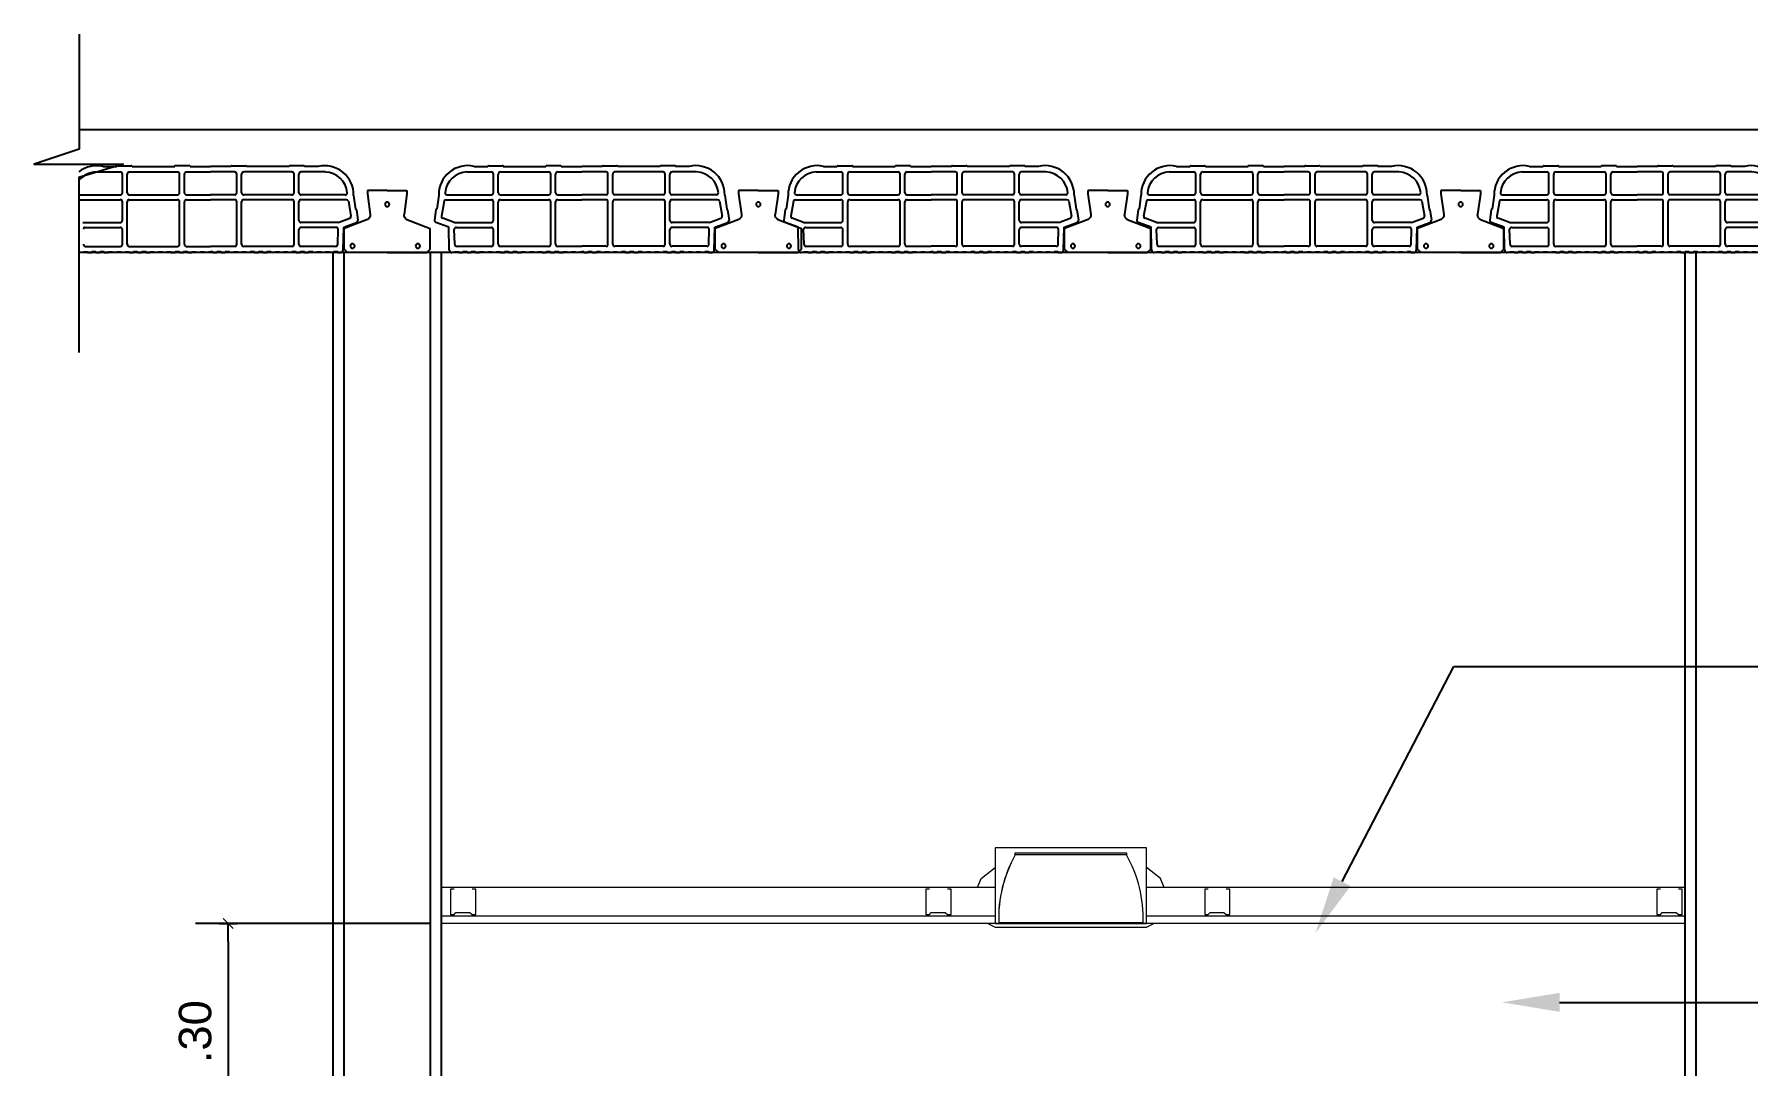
# Model space of a CAD drawing. Header units: metres. Extents: x 198 to 412, y -54 to 17.
# Drawn here: x 283.69 to 286.066, y -23.999 to -22.57 of the extents above; entities that cross this region are included whole.
import ezdxf
from ezdxf import colors
from ezdxf.entities.mleader import LeaderData, LeaderLine
from ezdxf.math import Vec2, Vec3

# ---------------------------------------------------------------- set-up
doc = ezdxf.new("R2010")
doc.units = ezdxf.units.M
doc.header["$LTSCALE"] = 10
for name, color, linetype in [('02', 2, 'Continuous'), ('02-LH ladrillo hueco 02', 1, 'Continuous'), ('1_MUROS', 6, 'Continuous'), ('A-MUROS', 6, 'Continuous'), ('A-TEXTOS', 2, 'Continuous'), ('Corte t', 2, 'Continuous'), ('Losa rap sapito', 251, 'Continuous'), ('piso', 1, 'Continuous'), ('TCOTA', 1, 'Continuous'), ('TM-REVOQUE', 2, 'Continuous')]:
    doc.layers.add(name, color=color, linetype=linetype)
doc.layers.add('A-Cielorraso', color=1, linetype='Continuous', lineweight=5)
doc.styles.add('ARIAL', font='arial.ttf')
doc.dimstyles.new('ST-COTA-25', dxfattribs={"dimscale": 0.25, "dimtxt": 0.18, "dimasz": 0.1, "dimexe": 0.18, "dimexo": 0.0625, "dimgap": 0.09, "dimtad": 1, "dimzin": 4, "dimdsep": 46, "dimtxsty": 'ARIAL', "dimblk1": 'COTA_N', "dimblk2": 'COTA_N', "dimsah": 1, "dimcen": 0.09, "dimclrd": 8, "dimclre": 8, "dimclrt": 1, "dimadec": 0, "dimazin": 0, "dimtfac": 1, "dimtix": 1, "dimtmove": 0, "dimatfit": 3, "dimldrblk": 'COTA_N', "dimfxl": 0.18, "dimtolj": 1, "dimtzin": 0, "dimarcsym": 0})

# ---------------------------------------------------------------- blocks, each defined once
blk = doc.blocks.new('top II')
for p, q in [((-0.1294, -0.055), (-0.1243, -0.0428)), ((-0.1243, -0.0428), (-0.105, -0.0272)), ((0.1243, -0.0428), (0.105, -0.0272)), ((0.1294, -0.055), (0.1243, -0.0428))]:
    blk.add_line(p, q)
for points in [[(-0.105, 0), (0.105, 0), (0.105, -0.105), (-0.105, -0.105)], [(-0.0771, -0.01), (0.0773, -0.01), (0.0773, -0.0069), (-0.0771, -0.0069)], [(-0.115, -0.105), (0.115, -0.105), (0.105, -0.11), (-0.105, -0.11), (-0.115, -0.105)]]:
    blk.add_lwpolyline(points, close=True)
blk.add_lwpolyline([(0.1, -0.1038), (-0.1, -0.1038, -0.138928), (-0.0771, -0.01), (0.0771, -0.01, -0.138928), (0.1, -0.1038, 52.020742)], format="xyb")
blk = doc.blocks.new('VIGUETA NUEVA')
at = {"layer": '02'}
for p, q in [((852.3054, 1549.6661), (852.2767, 1549.6661)), ((852.2767, 1549.6661), (852.2767, 1549.6611)), ((852.3054, 1549.6661), (852.3342, 1549.6661)), ((852.3342, 1549.6661), (852.3342, 1549.6611)), ((852.2767, 1549.6611), (852.2809, 1549.6312)), ((852.3342, 1549.6611), (852.3299, 1549.6312)), ((852.2769, 1549.6243), (852.2429, 1549.6111)), ((852.3339, 1549.6243), (852.3679, 1549.6111)), ((852.2429, 1549.5811), (852.2429, 1549.6111)), ((852.3679, 1549.5811), (852.3679, 1549.6111)), ((852.2429, 1549.5811), (852.2479, 1549.5761)), ((852.3054, 1549.5761), (852.2479, 1549.5761)), ((852.3054, 1549.5761), (852.3629, 1549.5761)), ((852.3679, 1549.5811), (852.3629, 1549.5761))]:
    blk.add_line(p, q, dxfattribs=at)
for centre, start, end in [((852.2739, 1549.6307), 294.8533, 4.4381), ((852.3369, 1549.6307), 175.5619, 245.1467)]:
    blk.add_arc(centre, 0.00704, start, end, dxfattribs=at)
blk = doc.blocks.new('VIGUETA NUEVA1')
at = {"layer": 'piso'}
for centre in [(0, -0.02), (-0.0444, -0.0805), (0.0504, -0.0805)]:
    blk.add_circle(centre, 0.00324, dxfattribs=at)
at = {"layer": '1_MUROS'}
blk.add_blockref('VIGUETA NUEVA', (-852.3054, -1549.6661), dxfattribs=at)
blk = doc.blocks.new('Losa rap zapito')
at = {"layer": 'Losa rap sapito'}
for p, q in [((283.7711, -291.7719), (283.8051, -291.7719)), ((283.7813, -291.7641), (283.8003, -291.7641)), ((283.8012, -291.7632), (283.8205, -291.7632)), ((283.808, -291.8006), (283.808, -291.7747)), ((283.8147, -291.8006), (283.8147, -291.7747)), ((283.8176, -291.7719), (283.8844, -291.7719)), ((283.8215, -291.7641), (283.8806, -291.7641)), ((283.9008, -291.7632), (283.8815, -291.7632)), ((283.8873, -291.8006), (283.8873, -291.7747)), ((283.8941, -291.8006), (283.8941, -291.7747)), ((283.897, -291.7719), (283.9304, -291.7719)), ((283.9018, -291.7641), (283.9304, -291.7641)), ((283.959, -291.7641), (283.9304, -291.7641)), ((283.9638, -291.7719), (283.9304, -291.7719)), ((283.9599, -291.7632), (283.9792, -291.7632)), ((283.9667, -291.8006), (283.9667, -291.7747)), ((283.9734, -291.8006), (283.9734, -291.7747)), ((284.0431, -291.7719), (283.9763, -291.7719)), ((284.0393, -291.7641), (283.9802, -291.7641)), ((284.0595, -291.7632), (284.0402, -291.7632)), ((284.046, -291.8006), (284.046, -291.7747)), ((284.0527, -291.8006), (284.0527, -291.7747)), ((284.0896, -291.7719), (284.0556, -291.7719)), ((284.0795, -291.7641), (284.0605, -291.7641)), ((283.732, -291.8042), (283.7293, -291.8235)), ((283.7394, -291.8124), (283.7357, -291.8329)), ((283.7422, -291.8103), (283.8051, -291.8103)), ((283.7437, -291.8035), (283.8051, -291.8035)), ((283.7534, -291.8103), (283.8051, -291.8103)), ((283.808, -291.8391), (283.808, -291.8132)), ((283.8147, -291.8721), (283.8147, -291.8132)), ((283.8176, -291.8035), (283.8844, -291.8035)), ((283.8176, -291.8103), (283.8844, -291.8103)), ((283.8873, -291.8721), (283.8873, -291.8132)), ((283.8941, -291.8721), (283.8941, -291.8132)), ((283.897, -291.8035), (283.9304, -291.8035)), ((283.897, -291.8103), (283.9304, -291.8103)), ((283.9638, -291.8035), (283.9304, -291.8035)), ((283.9638, -291.8103), (283.9304, -291.8103)), ((283.9667, -291.8721), (283.9667, -291.8132)), ((283.9734, -291.8721), (283.9734, -291.8132)), ((284.0431, -291.8035), (283.9763, -291.8035)), ((284.0431, -291.8103), (283.9763, -291.8103)), ((284.046, -291.8721), (284.046, -291.8132)), ((284.0527, -291.8391), (284.0527, -291.8132)), ((284.117, -291.8035), (284.0556, -291.8035)), ((284.1186, -291.8103), (284.0556, -291.8103)), ((284.1073, -291.8103), (284.0556, -291.8103)), ((284.1214, -291.8124), (284.125, -291.8329)), ((284.1287, -291.8042), (284.1314, -291.8235)), ((283.7282, -291.8243), (283.7262, -291.8386)), ((283.7459, -291.8484), (283.728, -291.8417)), ((283.7534, -291.842), (283.7376, -291.836)), ((283.7534, -291.842), (283.8051, -291.842)), ((284.1073, -291.842), (284.0556, -291.842)), ((284.1073, -291.842), (284.1232, -291.836)), ((284.1149, -291.8484), (284.1327, -291.8417)), ((284.1325, -291.8243), (284.1346, -291.8386)), ((283.7466, -291.8799), (283.7459, -291.8484)), ((283.7542, -291.8721), (283.7536, -291.851)), ((283.7565, -291.8487), (283.8051, -291.8487)), ((283.808, -291.8721), (283.808, -291.8516)), ((284.0527, -291.8721), (284.0527, -291.8516)), ((284.1043, -291.8487), (284.0556, -291.8487)), ((284.1066, -291.8721), (284.1071, -291.851)), ((284.1141, -291.8799), (284.1149, -291.8484)), ((283.7541, -291.8836), (283.7504, -291.8836)), ((283.7541, -291.8836), (283.7516, -291.8836)), ((283.7541, -291.8836), (283.7516, -291.8836)), ((283.7541, -291.8836), (283.7541, -291.8827)), ((283.7541, -291.8827), (283.7598, -291.8827)), ((283.7571, -291.8749), (283.8051, -291.8749)), ((283.7598, -291.8836), (283.7598, -291.8827)), ((283.7598, -291.8836), (283.7656, -291.8836)), ((283.7714, -291.8827), (283.7656, -291.8827)), ((283.7656, -291.8836), (283.7656, -291.8827)), ((283.7714, -291.8836), (283.7714, -291.8827)), ((283.7714, -291.8836), (283.7772, -291.8836)), ((283.7772, -291.8836), (283.7772, -291.8827)), ((283.783, -291.8827), (283.7772, -291.8827)), ((283.783, -291.8836), (283.783, -291.8827)), ((283.783, -291.8836), (283.7887, -291.8836)), ((283.7887, -291.8836), (283.7887, -291.8827)), ((283.7887, -291.8827), (283.7945, -291.8827)), ((283.7945, -291.8836), (283.7945, -291.8827)), ((283.8003, -291.8836), (283.7945, -291.8836)), ((283.8003, -291.8827), (283.8061, -291.8827)), ((283.8003, -291.8836), (283.8003, -291.8827)), ((283.8061, -291.8836), (283.8061, -291.8827)), ((283.8119, -291.8836), (283.8061, -291.8836)), ((283.8119, -291.8827), (283.8176, -291.8827)), ((283.8119, -291.8836), (283.8119, -291.8827)), ((283.8119, -291.8827), (283.8176, -291.8827)), ((283.8176, -291.8749), (283.8844, -291.8749)), ((283.8176, -291.8836), (283.8176, -291.8827)), ((283.8176, -291.8836), (283.8234, -291.8836)), ((283.8292, -291.8827), (283.8234, -291.8827)), ((283.8234, -291.8836), (283.8234, -291.8827)), ((283.8292, -291.8836), (283.8292, -291.8827)), ((283.8292, -291.8836), (283.835, -291.8836)), ((283.835, -291.8836), (283.835, -291.8827)), ((283.8408, -291.8827), (283.835, -291.8827)), ((283.8408, -291.8836), (283.8408, -291.8827)), ((283.8408, -291.8836), (283.8465, -291.8836)), ((283.8465, -291.8836), (283.8465, -291.8827)), ((283.8465, -291.8827), (283.8523, -291.8827)), ((283.8523, -291.8836), (283.8523, -291.8827)), ((283.8581, -291.8836), (283.8523, -291.8836)), ((283.8581, -291.8827), (283.8639, -291.8827)), ((283.8581, -291.8836), (283.8581, -291.8827)), ((283.8639, -291.8836), (283.8639, -291.8827)), ((283.8697, -291.8836), (283.8639, -291.8836)), ((283.8697, -291.8827), (283.8755, -291.8827)), ((283.8697, -291.8836), (283.8697, -291.8827)), ((283.8697, -291.8827), (283.8755, -291.8827)), ((283.8755, -291.8836), (283.8755, -291.8827)), ((283.8755, -291.8836), (283.8812, -291.8836)), ((283.887, -291.8827), (283.8812, -291.8827)), ((283.8812, -291.8836), (283.8812, -291.8827)), ((283.887, -291.8836), (283.887, -291.8827)), ((283.887, -291.8836), (283.8928, -291.8836)), ((283.8928, -291.8836), (283.8928, -291.8827)), ((283.8986, -291.8827), (283.8928, -291.8827)), ((283.897, -291.8749), (283.9304, -291.8749)), ((283.8986, -291.8836), (283.8986, -291.8827)), ((283.8986, -291.8836), (283.9044, -291.8836)), ((283.9044, -291.8836), (283.9044, -291.8827)), ((283.9044, -291.8827), (283.9101, -291.8827)), ((283.9101, -291.8836), (283.9101, -291.8827)), ((283.9159, -291.8836), (283.9101, -291.8836)), ((283.9159, -291.8827), (283.9217, -291.8827)), ((283.9159, -291.8836), (283.9159, -291.8827)), ((283.9217, -291.8836), (283.9217, -291.8827)), ((283.9275, -291.8836), (283.9217, -291.8836)), ((283.9275, -291.8836), (283.9275, -291.8827)), ((283.9275, -291.8827), (283.9304, -291.8827)), ((283.9638, -291.8749), (283.9304, -291.8749)), ((283.9333, -291.8827), (283.9304, -291.8827)), ((283.9333, -291.8836), (283.9333, -291.8827)), ((283.9333, -291.8836), (283.939, -291.8836)), ((283.9448, -291.8827), (283.939, -291.8827)), ((283.939, -291.8836), (283.939, -291.8827)), ((283.9448, -291.8836), (283.9448, -291.8827)), ((283.9448, -291.8836), (283.9506, -291.8836)), ((283.9506, -291.8836), (283.9506, -291.8827)), ((283.9564, -291.8827), (283.9506, -291.8827)), ((283.9564, -291.8836), (283.9564, -291.8827)), ((283.9622, -291.8836), (283.9564, -291.8836)), ((283.9622, -291.8836), (283.9622, -291.8827)), ((283.9622, -291.8827), (283.9679, -291.8827)), ((283.9679, -291.8836), (283.9679, -291.8827)), ((283.9737, -291.8836), (283.9679, -291.8836)), ((283.9737, -291.8827), (283.9795, -291.8827)), ((283.9737, -291.8836), (283.9737, -291.8827)), ((284.0431, -291.8749), (283.9763, -291.8749)), ((283.9795, -291.8836), (283.9795, -291.8827)), ((283.9853, -291.8836), (283.9795, -291.8836)), ((283.9911, -291.8827), (283.9853, -291.8827)), ((283.9853, -291.8836), (283.9853, -291.8827)), ((283.9911, -291.8827), (283.9853, -291.8827)), ((283.9911, -291.8836), (283.9911, -291.8827)), ((283.9911, -291.8836), (283.9968, -291.8836)), ((284.0026, -291.8827), (283.9968, -291.8827)), ((283.9968, -291.8836), (283.9968, -291.8827)), ((284.0026, -291.8836), (284.0026, -291.8827)), ((284.0026, -291.8836), (284.0084, -291.8836)), ((284.0084, -291.8836), (284.0084, -291.8827)), ((284.0142, -291.8827), (284.0084, -291.8827)), ((284.0142, -291.8836), (284.0142, -291.8827)), ((284.02, -291.8836), (284.0142, -291.8836)), ((284.02, -291.8836), (284.02, -291.8827)), ((284.02, -291.8827), (284.0258, -291.8827)), ((284.0258, -291.8836), (284.0258, -291.8827)), ((284.0315, -291.8836), (284.0258, -291.8836)), ((284.0315, -291.8827), (284.0373, -291.8827)), ((284.0315, -291.8836), (284.0315, -291.8827)), ((284.0373, -291.8836), (284.0373, -291.8827)), ((284.0431, -291.8836), (284.0373, -291.8836)), ((284.0489, -291.8827), (284.0431, -291.8827)), ((284.0431, -291.8836), (284.0431, -291.8827)), ((284.0489, -291.8827), (284.0431, -291.8827)), ((284.0489, -291.8836), (284.0489, -291.8827)), ((284.0489, -291.8836), (284.0547, -291.8836)), ((284.0604, -291.8827), (284.0547, -291.8827)), ((284.0547, -291.8836), (284.0547, -291.8827)), ((284.1037, -291.8749), (284.0556, -291.8749)), ((284.0604, -291.8836), (284.0604, -291.8827)), ((284.0604, -291.8836), (284.0662, -291.8836)), ((284.0662, -291.8836), (284.0662, -291.8827)), ((284.072, -291.8827), (284.0662, -291.8827)), ((284.072, -291.8836), (284.072, -291.8827)), ((284.0778, -291.8836), (284.072, -291.8836)), ((284.0778, -291.8836), (284.0778, -291.8827)), ((284.0778, -291.8827), (284.0836, -291.8827)), ((284.0836, -291.8836), (284.0836, -291.8827)), ((284.0893, -291.8836), (284.0836, -291.8836)), ((284.0893, -291.8827), (284.0951, -291.8827)), ((284.0893, -291.8836), (284.0893, -291.8827)), ((284.0951, -291.8836), (284.0951, -291.8827)), ((284.1009, -291.8836), (284.0951, -291.8836)), ((284.1009, -291.8836), (284.1009, -291.8827)), ((284.1067, -291.8827), (284.1009, -291.8827)), ((284.1067, -291.8836), (284.1067, -291.8827)), ((284.1067, -291.8836), (284.1092, -291.8836)), ((284.1067, -291.8836), (284.1092, -291.8836)), ((284.1067, -291.8836), (284.1103, -291.8836))]:
    blk.add_line(p, q, dxfattribs=at)
for centre, radius, start, end in [((283.7724, -291.8035), 0.0404, 77.2971, 181.0135), ((283.7724, -291.8035), 0.0317, 92.259, 174.7894), ((283.8012, -291.7641), 0.000963, 90, 180), ((283.8051, -291.7747), 0.00289, 0, 90), ((283.8176, -291.7747), 0.00289, 90, 180), ((283.8205, -291.7641), 0.000963, 0, 90), ((283.8815, -291.7641), 0.000963, 90, 180), ((283.8844, -291.7747), 0.00289, 0, 90), ((283.897, -291.7747), 0.00289, 90, 180), ((283.9008, -291.7641), 0.000963, 0, 90), ((283.9599, -291.7641), 0.000963, 90, 180), ((283.9638, -291.7747), 0.00289, 0, 90), ((283.9763, -291.7747), 0.00289, 90, 180), ((283.9792, -291.7641), 0.000963, 0, 90), ((284.0402, -291.7641), 0.000963, 90, 180), ((284.0431, -291.7747), 0.00289, 0, 90), ((284.0556, -291.7747), 0.00289, 90, 180), ((284.0595, -291.7641), 0.000963, 0, 90), ((284.0883, -291.8035), 0.0404, 358.9865, 102.7029), ((284.0883, -291.8035), 0.0317, 5.2106, 87.741), ((283.7422, -291.8132), 0.00289, 90, 165.2593), ((283.7437, -291.8006), 0.00289, 180.2316, 270), ((283.8051, -291.8006), 0.00289, 270, 0), ((283.8051, -291.8132), 0.00289, 0, 90), ((283.8176, -291.8006), 0.00289, 180, 270), ((283.8176, -291.8132), 0.00289, 90, 180), ((283.8844, -291.8006), 0.00289, 270, 0), ((283.8844, -291.8132), 0.00289, 0, 90), ((283.897, -291.8006), 0.00289, 180, 270), ((283.897, -291.8132), 0.00289, 90, 180), ((283.9638, -291.8006), 0.00289, 270, 0), ((283.9638, -291.8132), 0.00289, 0, 90), ((283.9763, -291.8006), 0.00289, 180, 270), ((283.9763, -291.8132), 0.00289, 90, 180), ((284.0431, -291.8006), 0.00289, 270, 0), ((284.0431, -291.8132), 0.00289, 0, 90), ((284.0556, -291.8006), 0.00289, 180, 270), ((284.0556, -291.8132), 0.00289, 90, 180), ((284.117, -291.8006), 0.00289, 270, 359.7684), ((284.1186, -291.8132), 0.00289, 14.7407, 90), ((283.729, -291.839), 0.00289, 171.8699, 249.444), ((283.7292, -291.8244), 0.000963, 81.8699, 171.8699), ((283.7386, -291.8333), 0.00289, 171.8699, 249.444), ((283.8051, -291.8391), 0.00289, 270, 0), ((284.0556, -291.8391), 0.00289, 180, 270), ((284.1222, -291.8333), 0.00289, 290.556, 8.1301), ((284.1316, -291.8244), 0.000963, 8.1301, 98.1301), ((284.1317, -291.839), 0.00289, 290.556, 8.1301), ((283.7565, -291.8516), 0.00289, 90, 168.5947), ((283.8051, -291.8516), 0.00289, 0, 90), ((284.0556, -291.8516), 0.00289, 90, 180), ((284.1043, -291.8516), 0.00289, 11.4053, 90), ((283.7505, -291.8797), 0.0039, 182.4799, 268.1248), ((283.7571, -291.8721), 0.00289, 180, 271.41), ((283.8051, -291.8721), 0.00289, 270, 0), ((283.8176, -291.8721), 0.00289, 180, 270), ((283.8844, -291.8721), 0.00289, 270, 0), ((283.897, -291.8721), 0.00289, 180, 270), ((283.9638, -291.8721), 0.00289, 270, 0), ((283.9763, -291.8721), 0.00289, 180, 270), ((284.0431, -291.8721), 0.00289, 270, 0), ((284.0556, -291.8721), 0.00289, 180, 270), ((284.1037, -291.8721), 0.00289, 268.59, 0), ((284.1102, -291.8797), 0.0039, 271.8752, 357.5201)]:
    blk.add_arc(centre, radius, start, end, dxfattribs=at)
blk = doc.blocks.new('COTA_N')
for p, q in [((-1, 0), (0, 0)), ((0, 0.5), (0, -0.5))]:
    blk.add_line(p, q)
at = {"color": 3, "const_width": 0.065}
blk.add_lwpolyline([(0.141, 0.141), (0.283, 0.283), (0, 0), (-0.141, -0.141), (-0.283, -0.283)], dxfattribs=at)
blk = doc.blocks.new('*D446')
at = {"layer": 'Defpoints', "color": 0, "transparency": 16777216}
for p in [(284.2544, -23.8023, 0), (283.9586, -24.1023), (284.2544, -24.1023, 0)]:
    blk.add_point(p, dxfattribs=at)
at = {"layer": 'TCOTA', "color": 8, "lineweight": -2, "transparency": 16777216}
for p, q in [((284.2388, -23.8023), (283.9136, -23.8023)), ((283.9586, -23.8273), (283.9586, -24.0773)), ((284.2388, -24.1023), (283.9136, -24.1023))]:
    blk.add_line(p, q, dxfattribs=at)
at = {"layer": 'TCOTA', "color": 8, "lineweight": -2, "transparency": 16777216, "xscale": 0.025, "yscale": 0.025, "zscale": 0.025}
for p, rotation in [((283.9586, -23.8023), 90), ((283.9586, -24.1023), 270)]:
    blk.add_blockref('COTA_N', p, dxfattribs=dict(at, rotation=rotation))
at = {"layer": 'TCOTA', "color": 1, "transparency": 16777216, "insert": (283.9131, -23.9523), "char_height": 0.045, "attachment_point": 5, "rotation": 90, "style": 'ARIAL'}
blk.add_mtext('\\A1;.30', dxfattribs=at)

msp = doc.modelspace()

# ---------------------------------------------------------------- linework, layer by layer
at = {"color": 5}
for p, q in [((286.6491, -22.7023), (283.7518, -22.7023, 0)), ((286.6485, -22.8723), (283.7518, -22.8723, 0))]:
    msp.add_line(p, q, dxfattribs=at)
at = {"layer": '02'}
msp.add_line((285.994, -23.8257), (285.994, -23.8057), dxfattribs=at)
at = {"layer": '02', "color": 3, "elevation": 0}
msp.add_lwpolyline([(283.7523, -22.5697), (283.7523, -22.729), (283.6899, -22.7498), (283.8131, -22.7498), (283.7518, -22.7684), (283.7518, -23.0107)], dxfattribs=at)
at = {"layer": '02-LH ladrillo hueco 02'}
msp.add_line((285.979, -26.2723), (285.979, -22.8723), dxfattribs=at)
at = {"layer": 'A-Cielorraso', "linetype": 'Continuous'}
for p, q in [((285.0028, -23.7401), (285.0222, -23.7245)), ((285.0028, -23.7401), (285.0222, -23.7245)), ((285.0028, -23.7401), (285.0222, -23.7245)), ((285.0028, -23.7401), (285.0222, -23.7245)), ((285.0028, -23.7401), (285.0222, -23.7245)), ((285.0028, -23.7401), (285.0222, -23.7245)), ((285.0028, -23.7401), (285.0222, -23.7245)), ((285.0028, -23.7401), (285.0222, -23.7245)), ((285.0028, -23.7401), (285.0222, -23.7245)), ((285.0028, -23.7401), (285.0222, -23.7245)), ((285.0028, -23.7401), (285.0222, -23.7245)), ((285.0028, -23.7401), (285.0222, -23.7245)), ((285.0028, -23.7401), (285.0222, -23.7245)), ((285.0028, -23.7401), (285.0222, -23.7245)), ((285.0028, -23.7401), (285.0222, -23.7245)), ((285.0028, -23.7401), (285.0222, -23.7245)), ((285.2515, -23.7401), (285.2322, -23.7245)), ((285.2515, -23.7401), (285.2322, -23.7245)), ((285.2515, -23.7401), (285.2322, -23.7245)), ((285.2515, -23.7401), (285.2322, -23.7245)), ((285.2515, -23.7401), (285.2322, -23.7245)), ((285.2515, -23.7401), (285.2322, -23.7245)), ((285.2515, -23.7401), (285.2322, -23.7245)), ((285.2515, -23.7401), (285.2322, -23.7245)), ((285.2515, -23.7401), (285.2322, -23.7245)), ((285.2515, -23.7401), (285.2322, -23.7245)), ((285.2515, -23.7401), (285.2322, -23.7245)), ((285.2515, -23.7401), (285.2322, -23.7245)), ((285.2515, -23.7401), (285.2322, -23.7245)), ((285.2515, -23.7401), (285.2322, -23.7245)), ((285.2515, -23.7401), (285.2322, -23.7245)), ((285.2515, -23.7401), (285.2322, -23.7245)), ((285.0222, -23.7523), (284.2544, -23.7523, 0)), ((284.9978, -23.7523), (285.0028, -23.7401)), ((284.9978, -23.7523), (285.0028, -23.7401)), ((284.9978, -23.7523), (285.0028, -23.7401)), ((284.9978, -23.7523), (285.0028, -23.7401)), ((284.9978, -23.7523), (285.0028, -23.7401)), ((284.9978, -23.7523), (285.0028, -23.7401)), ((284.9978, -23.7523), (285.0028, -23.7401)), ((284.9978, -23.7523), (285.0028, -23.7401)), ((284.9978, -23.7523), (285.0028, -23.7401)), ((284.9978, -23.7523), (285.0028, -23.7401)), ((284.9978, -23.7523), (285.0028, -23.7401)), ((284.9978, -23.7523), (285.0028, -23.7401)), ((284.9978, -23.7523), (285.0028, -23.7401)), ((284.9978, -23.7523), (285.0028, -23.7401)), ((284.9978, -23.7523), (285.0028, -23.7401)), ((284.9978, -23.7523), (285.0028, -23.7401)), ((285.979, -23.7523, 0), (285.2322, -23.7523)), ((285.2565, -23.7523), (285.2515, -23.7401)), ((285.2565, -23.7523), (285.2515, -23.7401)), ((285.2565, -23.7523), (285.2515, -23.7401)), ((285.2565, -23.7523), (285.2515, -23.7401)), ((285.2565, -23.7523), (285.2515, -23.7401)), ((285.2565, -23.7523), (285.2515, -23.7401)), ((285.2565, -23.7523), (285.2515, -23.7401)), ((285.2565, -23.7523), (285.2515, -23.7401)), ((285.2565, -23.7523), (285.2515, -23.7401)), ((285.2565, -23.7523), (285.2515, -23.7401)), ((285.2565, -23.7523), (285.2515, -23.7401)), ((285.2565, -23.7523), (285.2515, -23.7401)), ((285.2565, -23.7523), (285.2515, -23.7401)), ((285.2565, -23.7523), (285.2515, -23.7401)), ((285.2565, -23.7523), (285.2515, -23.7401)), ((285.2565, -23.7523), (285.2515, -23.7401))]:
    msp.add_line(p, q, dxfattribs=at)
at = {"layer": 'A-Cielorraso', "color": 2, "linetype": 'Continuous'}
for p, q in [((285.0222, -23.7923), (284.2544, -23.7923, 0)), ((285.0222, -23.8023), (284.2544, -23.8023, 0)), ((285.979, -23.8023, 0), (285.2152, -23.8023)), ((285.979, -23.7923, 0), (285.2322, -23.7923))]:
    msp.add_line(p, q, dxfattribs=at)
at = {"layer": 'A-Cielorraso', "linetype": 'Continuous', "elevation": 0}
for points in [[(285.2322, -23.6973), (285.0222, -23.6973), (285.0222, -23.8023), (285.2322, -23.8023)], [(285.2322, -23.6973), (285.0222, -23.6973), (285.0222, -23.8023), (285.2322, -23.8023)], [(285.2322, -23.6973), (285.0222, -23.6973), (285.0222, -23.8023), (285.2322, -23.8023)], [(285.2322, -23.6973), (285.0222, -23.6973), (285.0222, -23.8023), (285.2322, -23.8023)], [(285.2322, -23.6973), (285.0222, -23.6973), (285.0222, -23.8023), (285.2322, -23.8023)], [(285.2322, -23.6973), (285.0222, -23.6973), (285.0222, -23.8023), (285.2322, -23.8023)], [(285.2322, -23.6973), (285.0222, -23.6973), (285.0222, -23.8023), (285.2322, -23.8023)], [(285.2322, -23.6973), (285.0222, -23.6973), (285.0222, -23.8023), (285.2322, -23.8023)], [(285.2322, -23.6973), (285.0222, -23.6973), (285.0222, -23.8023), (285.2322, -23.8023)], [(285.2322, -23.6973), (285.0222, -23.6973), (285.0222, -23.8023), (285.2322, -23.8023)], [(285.2322, -23.6973), (285.0222, -23.6973), (285.0222, -23.8023), (285.2322, -23.8023)], [(285.2322, -23.6973), (285.0222, -23.6973), (285.0222, -23.8023), (285.2322, -23.8023)], [(285.2322, -23.6973), (285.0222, -23.6973), (285.0222, -23.8023), (285.2322, -23.8023)], [(285.2322, -23.6973), (285.0222, -23.6973), (285.0222, -23.8023), (285.2322, -23.8023)], [(285.2322, -23.6973), (285.0222, -23.6973), (285.0222, -23.8023), (285.2322, -23.8023)], [(285.2322, -23.6973), (285.0222, -23.6973), (285.0222, -23.8023), (285.2322, -23.8023)], [(285.2043, -23.7073), (285.0499, -23.7073), (285.0499, -23.7042), (285.2043, -23.7042)], [(285.2043, -23.7073), (285.0499, -23.7073), (285.0499, -23.7042), (285.2043, -23.7042)], [(285.2043, -23.7073), (285.0499, -23.7073), (285.0499, -23.7042), (285.2043, -23.7042)], [(285.2043, -23.7073), (285.0499, -23.7073), (285.0499, -23.7042), (285.2043, -23.7042)], [(285.2043, -23.7073), (285.0499, -23.7073), (285.0499, -23.7042), (285.2043, -23.7042)], [(285.2043, -23.7073), (285.0499, -23.7073), (285.0499, -23.7042), (285.2043, -23.7042)], [(285.2043, -23.7073), (285.0499, -23.7073), (285.0499, -23.7042), (285.2043, -23.7042)], [(285.2043, -23.7073), (285.0499, -23.7073), (285.0499, -23.7042), (285.2043, -23.7042)], [(285.2043, -23.7073), (285.0499, -23.7073), (285.0499, -23.7042), (285.2043, -23.7042)], [(285.2043, -23.7073), (285.0499, -23.7073), (285.0499, -23.7042), (285.2043, -23.7042)], [(285.2043, -23.7073), (285.0499, -23.7073), (285.0499, -23.7042), (285.2043, -23.7042)], [(285.2043, -23.7073), (285.0499, -23.7073), (285.0499, -23.7042), (285.2043, -23.7042)], [(285.2043, -23.7073), (285.0499, -23.7073), (285.0499, -23.7042), (285.2043, -23.7042)], [(285.2043, -23.7073), (285.0499, -23.7073), (285.0499, -23.7042), (285.2043, -23.7042)], [(285.2043, -23.7073), (285.0499, -23.7073), (285.0499, -23.7042), (285.2043, -23.7042)], [(285.2043, -23.7073), (285.0499, -23.7073), (285.0499, -23.7042), (285.2043, -23.7042)], [(285.2422, -23.8023), (285.0122, -23.8023), (285.0222, -23.8073), (285.2322, -23.8073), (285.2422, -23.8023)], [(285.2422, -23.8023), (285.0122, -23.8023), (285.0222, -23.8073), (285.2322, -23.8073), (285.2422, -23.8023)], [(285.2422, -23.8023), (285.0122, -23.8023), (285.0222, -23.8073), (285.2322, -23.8073), (285.2422, -23.8023)], [(285.2422, -23.8023), (285.0122, -23.8023), (285.0222, -23.8073), (285.2322, -23.8073), (285.2422, -23.8023)], [(285.2422, -23.8023), (285.0122, -23.8023), (285.0222, -23.8073), (285.2322, -23.8073), (285.2422, -23.8023)], [(285.2422, -23.8023), (285.0122, -23.8023), (285.0222, -23.8073), (285.2322, -23.8073), (285.2422, -23.8023)], [(285.2422, -23.8023), (285.0122, -23.8023), (285.0222, -23.8073), (285.2322, -23.8073), (285.2422, -23.8023)], [(285.2422, -23.8023), (285.0122, -23.8023), (285.0222, -23.8073), (285.2322, -23.8073), (285.2422, -23.8023)], [(285.2422, -23.8023), (285.0122, -23.8023), (285.0222, -23.8073), (285.2322, -23.8073), (285.2422, -23.8023)], [(285.2422, -23.8023), (285.0122, -23.8023), (285.0222, -23.8073), (285.2322, -23.8073), (285.2422, -23.8023)], [(285.2422, -23.8023), (285.0122, -23.8023), (285.0222, -23.8073), (285.2322, -23.8073), (285.2422, -23.8023)], [(285.2422, -23.8023), (285.0122, -23.8023), (285.0222, -23.8073), (285.2322, -23.8073), (285.2422, -23.8023)], [(285.2422, -23.8023), (285.0122, -23.8023), (285.0222, -23.8073), (285.2322, -23.8073), (285.2422, -23.8023)], [(285.2422, -23.8023), (285.0122, -23.8023), (285.0222, -23.8073), (285.2322, -23.8073), (285.2422, -23.8023)], [(285.2422, -23.8023), (285.0122, -23.8023), (285.0222, -23.8073), (285.2322, -23.8073), (285.2422, -23.8023)], [(285.2422, -23.8023), (285.0122, -23.8023), (285.0222, -23.8073), (285.2322, -23.8073), (285.2422, -23.8023)]]:
    msp.add_lwpolyline(points, close=True, dxfattribs=at)
at = {"layer": 'A-Cielorraso', "linetype": 'Continuous'}
msp.add_lwpolyline([(285.0272, -23.8011), (285.2272, -23.8011, 0.138928), (285.2043, -23.7073), (285.05, -23.7073, 0.138928), (285.0272, -23.8011, -52.020742)], format="xyb", dxfattribs=at)
msp.add_lwpolyline([(285.0272, -23.8011), (285.2272, -23.8011, 0.138928), (285.2043, -23.7073), (285.05, -23.7073, 0.138928), (285.0272, -23.8011, -52.020742)], format="xyb", dxfattribs=at)
msp.add_lwpolyline([(285.0272, -23.8011), (285.2272, -23.8011, 0.138928), (285.2043, -23.7073), (285.05, -23.7073, 0.138928), (285.0272, -23.8011, -52.020742)], format="xyb", dxfattribs=at)
msp.add_lwpolyline([(285.0272, -23.8011), (285.2272, -23.8011, 0.138928), (285.2043, -23.7073), (285.05, -23.7073, 0.138928), (285.0272, -23.8011, -52.020742)], format="xyb", dxfattribs=at)
msp.add_lwpolyline([(285.0272, -23.8011), (285.2272, -23.8011, 0.138928), (285.2043, -23.7073), (285.05, -23.7073, 0.138928), (285.0272, -23.8011, -52.020742)], format="xyb", dxfattribs=at)
msp.add_lwpolyline([(285.0272, -23.8011), (285.2272, -23.8011, 0.138928), (285.2043, -23.7073), (285.05, -23.7073, 0.138928), (285.0272, -23.8011, -52.020742)], format="xyb", dxfattribs=at)
msp.add_lwpolyline([(285.0272, -23.8011), (285.2272, -23.8011, 0.138928), (285.2043, -23.7073), (285.05, -23.7073, 0.138928), (285.0272, -23.8011, -52.020742)], format="xyb", dxfattribs=at)
msp.add_lwpolyline([(285.0272, -23.8011), (285.2272, -23.8011, 0.138928), (285.2043, -23.7073), (285.05, -23.7073, 0.138928), (285.0272, -23.8011, -52.020742)], format="xyb", dxfattribs=at)
msp.add_lwpolyline([(285.0272, -23.8011), (285.2272, -23.8011, 0.138928), (285.2043, -23.7073), (285.05, -23.7073, 0.138928), (285.0272, -23.8011, -52.020742)], format="xyb", dxfattribs=at)
msp.add_lwpolyline([(285.0272, -23.8011), (285.2272, -23.8011, 0.138928), (285.2043, -23.7073), (285.05, -23.7073, 0.138928), (285.0272, -23.8011, -52.020742)], format="xyb", dxfattribs=at)
msp.add_lwpolyline([(285.0272, -23.8011), (285.2272, -23.8011, 0.138928), (285.2043, -23.7073), (285.05, -23.7073, 0.138928), (285.0272, -23.8011, -52.020742)], format="xyb", dxfattribs=at)
msp.add_lwpolyline([(285.0272, -23.8011), (285.2272, -23.8011, 0.138928), (285.2043, -23.7073), (285.05, -23.7073, 0.138928), (285.0272, -23.8011, -52.020742)], format="xyb", dxfattribs=at)
msp.add_lwpolyline([(285.0272, -23.8011), (285.2272, -23.8011, 0.138928), (285.2043, -23.7073), (285.05, -23.7073, 0.138928), (285.0272, -23.8011, -52.020742)], format="xyb", dxfattribs=at)
msp.add_lwpolyline([(285.0272, -23.8011), (285.2272, -23.8011, 0.138928), (285.2043, -23.7073), (285.05, -23.7073, 0.138928), (285.0272, -23.8011, -52.020742)], format="xyb", dxfattribs=at)
msp.add_lwpolyline([(285.0272, -23.8011), (285.2272, -23.8011, 0.138928), (285.2043, -23.7073), (285.05, -23.7073, 0.138928), (285.0272, -23.8011, -52.020742)], format="xyb", dxfattribs=at)
msp.add_lwpolyline([(285.0272, -23.8011), (285.2272, -23.8011, 0.138928), (285.2043, -23.7073), (285.05, -23.7073, 0.138928), (285.0272, -23.8011, -52.020742)], format="xyb", dxfattribs=at)
at = {"layer": 'A-Cielorraso', "linetype": 'Continuous', "elevation": 0}
for points in [[(284.272, -23.7548), (284.267, -23.7548), (284.267, -23.7898), (284.272, -23.7898), (284.2744, -23.7869), (284.2937, -23.7869), (284.297, -23.7898), (284.302, -23.7898), (284.302, -23.7548), (284.297, -23.7548)], [(285.9448, -23.7548), (285.9398, -23.7548), (285.9398, -23.7898), (285.9448, -23.7898), (285.9471, -23.7869), (285.9665, -23.7869), (285.9698, -23.7898), (285.9748, -23.7898), (285.9748, -23.7548), (285.9698, -23.7548)]]:
    msp.add_lwpolyline(points, dxfattribs=at)
at = {"layer": 'A-Cielorraso', "linetype": 'Continuous'}
for points in [[(284.9312, -23.7548), (284.9262, -23.7548), (284.9262, -23.7898), (284.9312, -23.7898), (284.9336, -23.7869), (284.9529, -23.7869), (284.9562, -23.7898), (284.9612, -23.7898), (284.9612, -23.7548), (284.9562, -23.7548)], [(285.3177, -23.7548), (285.3127, -23.7548), (285.3127, -23.7898), (285.3177, -23.7898), (285.3201, -23.7869), (285.3394, -23.7869), (285.3427, -23.7898), (285.3477, -23.7898), (285.3477, -23.7548), (285.3427, -23.7548)]]:
    msp.add_lwpolyline(points, dxfattribs=at)
at = {"layer": 'A-MUROS'}
for p, q in [((284.1194, -24.0523, 0), (284.1194, -22.8723, 0)), ((284.2394, -24.0523, 0), (284.2394, -22.8723, 0)), ((285.994, -26.2723), (285.994, -22.8723))]:
    msp.add_line(p, q, dxfattribs=at)
at = {"layer": 'Losa rap sapito'}
for p, q in [((283.7853, -22.7529, 0), (283.8043, -22.7529, 0)), ((283.8052, -22.7519, 0), (283.8245, -22.7519, 0)), ((283.8255, -22.7529, 0), (283.8846, -22.7529, 0)), ((283.9048, -22.7519, 0), (283.8855, -22.7519, 0)), ((283.9058, -22.7529, 0), (283.9344, -22.7529, 0)), ((283.963, -22.7529, 0), (283.9344, -22.7529, 0)), ((283.9639, -22.7519, 0), (283.9832, -22.7519, 0)), ((284.0433, -22.7529, 0), (283.9841, -22.7529, 0)), ((284.0635, -22.7519, 0), (284.0442, -22.7519, 0)), ((284.0835, -22.7529, 0), (284.0644, -22.7529, 0)), ((283.7751, -22.7606, 0), (283.8091, -22.7606, 0)), ((283.812, -22.7894, 0), (283.812, -22.7635, 0)), ((283.8187, -22.7894, 0), (283.8187, -22.7635, 0)), ((283.8216, -22.7606, 0), (283.8884, -22.7606, 0)), ((283.8913, -22.7894, 0), (283.8913, -22.7635, 0)), ((283.8981, -22.7894, 0), (283.8981, -22.7635, 0)), ((283.901, -22.7606, 0), (283.9344, -22.7606, 0)), ((283.9678, -22.7606, 0), (283.9344, -22.7606, 0)), ((283.9707, -22.7894, 0), (283.9707, -22.7635, 0)), ((283.9774, -22.7894, 0), (283.9774, -22.7635, 0)), ((284.0471, -22.7606, 0), (283.9803, -22.7606, 0)), ((284.05, -22.7894, 0), (284.05, -22.7635, 0)), ((284.0567, -22.7894, 0), (284.0567, -22.7635, 0)), ((284.0936, -22.7606, 0), (284.0596, -22.7606, 0)), ((283.7518, -22.7923, 0), (283.8091, -22.7923, 0)), ((283.7518, -22.799, 0), (283.8091, -22.799, 0)), ((283.7574, -22.799, 0), (283.8091, -22.799, 0)), ((283.812, -22.8278, 0), (283.812, -22.8019, 0)), ((283.8187, -22.8608, 0), (283.8187, -22.8019, 0)), ((283.8216, -22.7923, 0), (283.8884, -22.7923, 0)), ((283.8216, -22.799, 0), (283.8884, -22.799, 0)), ((283.8913, -22.8608, 0), (283.8913, -22.8019, 0)), ((283.8981, -22.8608, 0), (283.8981, -22.8019, 0)), ((283.901, -22.7923, 0), (283.9344, -22.7923, 0)), ((283.901, -22.799, 0), (283.9344, -22.799, 0)), ((283.9678, -22.7923, 0), (283.9344, -22.7923, 0)), ((283.9678, -22.799, 0), (283.9344, -22.799, 0)), ((283.9707, -22.8608, 0), (283.9707, -22.8019, 0)), ((283.9774, -22.8608, 0), (283.9774, -22.8019, 0)), ((284.0471, -22.7923, 0), (283.9803, -22.7923, 0)), ((284.0471, -22.799, 0), (283.9803, -22.799, 0)), ((284.05, -22.8608, 0), (284.05, -22.8019, 0)), ((284.0567, -22.8278, 0), (284.0567, -22.8019, 0)), ((284.121, -22.7923, 0), (284.0596, -22.7923, 0)), ((284.1226, -22.799, 0), (284.0596, -22.799, 0)), ((284.1113, -22.799, 0), (284.0596, -22.799, 0)), ((284.1254, -22.8012, 0), (284.129, -22.8216, 0)), ((284.1327, -22.793, 0), (284.1354, -22.8122, 0)), ((283.7574, -22.8307, 0), (283.8091, -22.8307, 0)), ((284.1113, -22.8307, 0), (284.0596, -22.8307, 0)), ((284.1113, -22.8307, 0), (284.1272, -22.8248, 0)), ((284.1189, -22.8371, 0), (284.1367, -22.8304, 0)), ((284.1365, -22.813, 0), (284.1386, -22.8273, 0)), ((283.7605, -22.8374, 0), (283.8091, -22.8374, 0)), ((283.812, -22.8608, 0), (283.812, -22.8403, 0)), ((284.0567, -22.8608, 0), (284.0567, -22.8403, 0)), ((284.1083, -22.8374, 0), (284.0596, -22.8374, 0)), ((284.1106, -22.8609, 0), (284.1111, -22.8398, 0)), ((284.1181, -22.8686, 0), (284.1189, -22.8371, 0)), ((283.7581, -22.8714, 0), (283.7638, -22.8714, 0)), ((283.761, -22.8637, 0), (283.8091, -22.8637, 0)), ((283.7638, -22.8723, 0), (283.7638, -22.8714, 0)), ((283.7638, -22.8723, 0), (283.7696, -22.8723, 0)), ((283.7754, -22.8714, 0), (283.7696, -22.8714, 0)), ((283.7696, -22.8723, 0), (283.7696, -22.8714, 0)), ((283.7754, -22.8723, 0), (283.7754, -22.8714, 0)), ((283.7754, -22.8723, 0), (283.7812, -22.8723, 0)), ((283.7812, -22.8723, 0), (283.7812, -22.8714, 0)), ((283.787, -22.8714, 0), (283.7812, -22.8714, 0)), ((283.787, -22.8723, 0), (283.787, -22.8714, 0)), ((283.787, -22.8723, 0), (283.7927, -22.8723, 0)), ((283.7927, -22.8723, 0), (283.7927, -22.8714, 0)), ((283.7927, -22.8714, 0), (283.7985, -22.8714, 0)), ((283.7985, -22.8723, 0), (283.7985, -22.8714, 0)), ((283.8043, -22.8723, 0), (283.7985, -22.8723, 0)), ((283.8043, -22.8714, 0), (283.8101, -22.8714, 0)), ((283.8043, -22.8723, 0), (283.8043, -22.8714, 0)), ((283.8101, -22.8723, 0), (283.8101, -22.8714, 0)), ((283.8159, -22.8723, 0), (283.8101, -22.8723, 0)), ((283.8159, -22.8714, 0), (283.8216, -22.8714, 0)), ((283.8159, -22.8723, 0), (283.8159, -22.8714, 0)), ((283.8159, -22.8714, 0), (283.8216, -22.8714, 0)), ((283.8216, -22.8637, 0), (283.8884, -22.8637, 0)), ((283.8216, -22.8723, 0), (283.8216, -22.8714, 0)), ((283.8216, -22.8723, 0), (283.8274, -22.8723, 0)), ((283.8332, -22.8714, 0), (283.8274, -22.8714, 0)), ((283.8274, -22.8723, 0), (283.8274, -22.8714, 0)), ((283.8332, -22.8723, 0), (283.8332, -22.8714, 0)), ((283.8332, -22.8723, 0), (283.839, -22.8723, 0)), ((283.839, -22.8723, 0), (283.839, -22.8714, 0)), ((283.8448, -22.8714, 0), (283.839, -22.8714, 0)), ((283.8448, -22.8723, 0), (283.8448, -22.8714, 0)), ((283.8448, -22.8723, 0), (283.8505, -22.8723, 0)), ((283.8505, -22.8723, 0), (283.8505, -22.8714, 0)), ((283.8505, -22.8714, 0), (283.8563, -22.8714, 0)), ((283.8563, -22.8723, 0), (283.8563, -22.8714, 0)), ((283.8621, -22.8723, 0), (283.8563, -22.8723, 0)), ((283.8621, -22.8714, 0), (283.8679, -22.8714, 0)), ((283.8621, -22.8723, 0), (283.8621, -22.8714, 0)), ((283.8679, -22.8723, 0), (283.8679, -22.8714, 0)), ((283.8737, -22.8723, 0), (283.8679, -22.8723, 0)), ((283.8737, -22.8714, 0), (283.8794, -22.8714, 0)), ((283.8737, -22.8723, 0), (283.8737, -22.8714, 0)), ((283.8737, -22.8714, 0), (283.8794, -22.8714, 0)), ((283.8794, -22.8723, 0), (283.8794, -22.8714, 0)), ((283.8794, -22.8723, 0), (283.8852, -22.8723, 0)), ((283.891, -22.8714, 0), (283.8852, -22.8714, 0)), ((283.8852, -22.8723, 0), (283.8852, -22.8714, 0)), ((283.891, -22.8723, 0), (283.891, -22.8714, 0)), ((283.891, -22.8723, 0), (283.8968, -22.8723, 0)), ((283.8968, -22.8723, 0), (283.8968, -22.8714, 0)), ((283.9026, -22.8714, 0), (283.8968, -22.8714, 0)), ((283.901, -22.8637, 0), (283.9344, -22.8637, 0)), ((283.9026, -22.8723, 0), (283.9026, -22.8714, 0)), ((283.9026, -22.8723, 0), (283.9083, -22.8723, 0)), ((283.9083, -22.8723, 0), (283.9083, -22.8714, 0)), ((283.9083, -22.8714, 0), (283.9141, -22.8714, 0)), ((283.9141, -22.8723, 0), (283.9141, -22.8714, 0)), ((283.9199, -22.8723, 0), (283.9141, -22.8723, 0)), ((283.9199, -22.8714, 0), (283.9257, -22.8714, 0)), ((283.9199, -22.8723, 0), (283.9199, -22.8714, 0)), ((283.9257, -22.8723, 0), (283.9257, -22.8714, 0)), ((283.9315, -22.8723, 0), (283.9257, -22.8723, 0)), ((283.9315, -22.8723, 0), (283.9315, -22.8714, 0)), ((283.9315, -22.8714, 0), (283.9344, -22.8714, 0)), ((283.9678, -22.8637, 0), (283.9344, -22.8637, 0)), ((283.9373, -22.8714, 0), (283.9344, -22.8714, 0)), ((283.9373, -22.8723, 0), (283.9373, -22.8714, 0)), ((283.9373, -22.8723, 0), (283.943, -22.8723, 0)), ((283.9488, -22.8714, 0), (283.943, -22.8714, 0)), ((283.943, -22.8723, 0), (283.943, -22.8714, 0)), ((283.9488, -22.8723, 0), (283.9488, -22.8714, 0)), ((283.9488, -22.8723, 0), (283.9546, -22.8723, 0)), ((283.9546, -22.8723, 0), (283.9546, -22.8714, 0)), ((283.9604, -22.8714, 0), (283.9546, -22.8714, 0)), ((283.9604, -22.8723, 0), (283.9604, -22.8714, 0)), ((283.9662, -22.8723, 0), (283.9604, -22.8723, 0)), ((283.9662, -22.8723, 0), (283.9662, -22.8714, 0)), ((283.9662, -22.8714, 0), (283.9719, -22.8714, 0)), ((283.9719, -22.8723, 0), (283.9719, -22.8714, 0)), ((283.9777, -22.8723, 0), (283.9719, -22.8723, 0)), ((283.9777, -22.8714, 0), (283.9835, -22.8714, 0)), ((283.9777, -22.8723, 0), (283.9777, -22.8714, 0)), ((284.0471, -22.8637, 0), (283.9803, -22.8637, 0)), ((283.9835, -22.8723, 0), (283.9835, -22.8714, 0)), ((283.9893, -22.8723, 0), (283.9835, -22.8723, 0)), ((283.9951, -22.8714, 0), (283.9893, -22.8714, 0)), ((283.9893, -22.8723, 0), (283.9893, -22.8714, 0)), ((283.9951, -22.8714, 0), (283.9893, -22.8714, 0)), ((283.9951, -22.8723, 0), (283.9951, -22.8714, 0)), ((283.9951, -22.8723, 0), (284.0008, -22.8723, 0)), ((284.0066, -22.8714, 0), (284.0008, -22.8714, 0)), ((284.0008, -22.8723, 0), (284.0008, -22.8714, 0)), ((284.0066, -22.8723, 0), (284.0066, -22.8714, 0)), ((284.0066, -22.8723, 0), (284.0124, -22.8723, 0)), ((284.0124, -22.8723, 0), (284.0124, -22.8714, 0)), ((284.0182, -22.8714, 0), (284.0124, -22.8714, 0)), ((284.0182, -22.8723, 0), (284.0182, -22.8714, 0)), ((284.024, -22.8723, 0), (284.0182, -22.8723, 0)), ((284.024, -22.8723, 0), (284.024, -22.8714, 0)), ((284.024, -22.8714, 0), (284.0297, -22.8714, 0)), ((284.0297, -22.8723, 0), (284.0297, -22.8714, 0)), ((284.0355, -22.8723, 0), (284.0297, -22.8723, 0)), ((284.0355, -22.8714, 0), (284.0413, -22.8714, 0)), ((284.0355, -22.8723, 0), (284.0355, -22.8714, 0)), ((284.0413, -22.8723, 0), (284.0413, -22.8714, 0)), ((284.0471, -22.8723, 0), (284.0413, -22.8723, 0)), ((284.0529, -22.8714, 0), (284.0471, -22.8714, 0)), ((284.0471, -22.8723, 0), (284.0471, -22.8714, 0)), ((284.0529, -22.8714, 0), (284.0471, -22.8714, 0)), ((284.0529, -22.8723, 0), (284.0529, -22.8714, 0)), ((284.0529, -22.8723, 0), (284.0586, -22.8723, 0)), ((284.0644, -22.8714, 0), (284.0586, -22.8714, 0)), ((284.0586, -22.8723, 0), (284.0586, -22.8714, 0)), ((284.1077, -22.8637, 0), (284.0596, -22.8637, 0)), ((284.0644, -22.8723, 0), (284.0644, -22.8714, 0)), ((284.0644, -22.8723, 0), (284.0702, -22.8723, 0)), ((284.0702, -22.8723, 0), (284.0702, -22.8714, 0)), ((284.076, -22.8714, 0), (284.0702, -22.8714, 0)), ((284.076, -22.8723, 0), (284.076, -22.8714, 0)), ((284.0818, -22.8723, 0), (284.076, -22.8723, 0)), ((284.0818, -22.8723, 0), (284.0818, -22.8714, 0)), ((284.0818, -22.8714, 0), (284.0876, -22.8714, 0)), ((284.0876, -22.8723, 0), (284.0876, -22.8714, 0)), ((284.0933, -22.8723, 0), (284.0876, -22.8723, 0)), ((284.0933, -22.8714, 0), (284.0991, -22.8714, 0)), ((284.0933, -22.8723, 0), (284.0933, -22.8714, 0)), ((284.0991, -22.8723, 0), (284.0991, -22.8714, 0)), ((284.1049, -22.8723, 0), (284.0991, -22.8723, 0)), ((284.1049, -22.8723, 0), (284.1049, -22.8714, 0)), ((284.1107, -22.8714, 0), (284.1049, -22.8714, 0)), ((284.1107, -22.8723, 0), (284.1107, -22.8714, 0)), ((284.1107, -22.8723, 0), (284.1132, -22.8723, 0)), ((284.1107, -22.8723, 0), (284.1132, -22.8723, 0)), ((284.1107, -22.8723, 0), (284.1143, -22.8723, 0))]:
    msp.add_line(p, q, dxfattribs=at)
for centre, radius, start, end in [((283.7764, -22.7923, 0), 0.0404, 77.2971, 127.5811), ((283.8052, -22.7529, 0), 0.000963, 90, 180), ((283.8245, -22.7529, 0), 0.000963, 0, 90), ((283.8855, -22.7529, 0), 0.000963, 90, 180), ((283.9048, -22.7529, 0), 0.000963, 0, 90), ((283.9639, -22.7529, 0), 0.000963, 90, 180), ((283.9832, -22.7529, 0), 0.000963, 0, 90), ((284.0442, -22.7529, 0), 0.000963, 90, 180), ((284.0635, -22.7529, 0), 0.000963, 0, 90), ((284.0923, -22.7923, 0), 0.0404, 358.9865, 102.7029), ((283.7764, -22.7923, 0), 0.0317, 92.259, 140.9613), ((283.8091, -22.7635, 0), 0.00289, 0, 90), ((283.8216, -22.7635, 0), 0.00289, 90, 180), ((283.8884, -22.7635, 0), 0.00289, 0, 90), ((283.901, -22.7635, 0), 0.00289, 90, 180), ((283.9678, -22.7635, 0), 0.00289, 0, 90), ((283.9803, -22.7635, 0), 0.00289, 90, 180), ((284.0471, -22.7635, 0), 0.00289, 0, 90), ((284.0596, -22.7635, 0), 0.00289, 90, 180), ((284.0923, -22.7923, 0), 0.0317, 5.2106, 87.741), ((283.8091, -22.7894, 0), 0.00289, 270, 0), ((283.8091, -22.8019, 0), 0.00289, 0, 90), ((283.8216, -22.7894, 0), 0.00289, 180, 270), ((283.8216, -22.8019, 0), 0.00289, 90, 180), ((283.8884, -22.7894, 0), 0.00289, 270, 0), ((283.8884, -22.8019, 0), 0.00289, 0, 90), ((283.901, -22.7894, 0), 0.00289, 180, 270), ((283.901, -22.8019, 0), 0.00289, 90, 180), ((283.9678, -22.7894, 0), 0.00289, 270, 0), ((283.9678, -22.8019, 0), 0.00289, 0, 90), ((283.9803, -22.7894, 0), 0.00289, 180, 270), ((283.9803, -22.8019, 0), 0.00289, 90, 180), ((284.0471, -22.7894, 0), 0.00289, 270, 0), ((284.0471, -22.8019, 0), 0.00289, 0, 90), ((284.0596, -22.7894, 0), 0.00289, 180, 270), ((284.0596, -22.8019, 0), 0.00289, 90, 180), ((284.121, -22.7894, 0), 0.00289, 270, 359.7684), ((284.1226, -22.8019, 0), 0.00289, 14.7407, 90), ((283.8091, -22.8278, 0), 0.00289, 270, 0), ((284.0596, -22.8278, 0), 0.00289, 180, 270), ((284.1261, -22.8221, 0), 0.00289, 290.556, 8.1301), ((284.1356, -22.8131, 0), 0.000963, 8.1301, 98.1301), ((284.1357, -22.8277, 0), 0.00289, 290.556, 8.1301), ((283.7605, -22.8403, 0), 0.00289, 90, 168.5947), ((283.8091, -22.8403, 0), 0.00289, 0, 90), ((284.0596, -22.8403, 0), 0.00289, 90, 180), ((284.1083, -22.8403, 0), 0.00289, 11.4053, 90), ((283.761, -22.8608, 0), 0.00289, 180, 271.41), ((283.8091, -22.8608, 0), 0.00289, 270, 0), ((283.8216, -22.8608, 0), 0.00289, 180, 270), ((283.8884, -22.8608, 0), 0.00289, 270, 0), ((283.901, -22.8608, 0), 0.00289, 180, 270), ((283.9678, -22.8608, 0), 0.00289, 270, 0), ((283.9803, -22.8608, 0), 0.00289, 180, 270), ((284.0471, -22.8608, 0), 0.00289, 270, 0), ((284.0596, -22.8608, 0), 0.00289, 180, 270), ((284.1077, -22.8608, 0), 0.00289, 268.59, 0), ((284.1142, -22.8684, 0), 0.0039, 271.8752, 357.5201)]:
    msp.add_arc(centre, radius, start, end, dxfattribs=at)
at = {"layer": 'TM-REVOQUE'}
for p, q in [((284.1044, -26.2023, 0), (284.1044, -22.8723, 0)), ((284.2544, -26.2023, 0), (284.2544, -22.8723, 0))]:
    msp.add_line(p, q, dxfattribs=at)

# ---------------------------------------------------------------- block references
at = {"layer": 'A-Cielorraso', "linetype": 'Continuous', "xscale": -1}
msp.add_blockref('top II', (285.1272, -23.6973), dxfattribs=at)
at = {"layer": 'A-MUROS'}
for p in [(0.5186, 269.0113), (1.003, 269.0113), (1.4924, 269.0113), (1.9819, 269.0113)]:
    msp.add_blockref('Losa rap zapito', p, dxfattribs=at)
at = {"layer": 'Corte t', "xscale": -0.9559179682510148, "yscale": 0.9559179682510148, "zscale": 0.9559179682510148}
for p in [(284.1792, -22.7863, 0), (284.6938, -22.7863), (285.1782, -22.7863), (285.6677, -22.7863)]:
    msp.add_blockref('VIGUETA NUEVA1', p, dxfattribs=at)

# ---------------------------------------------------------------- dimensions: what is measured, and where the dimension line sits
at = {"layer": 'TCOTA'}
dim = msp.add_linear_dim(base=(283.9586, -24.1023), p1=(284.2544, -23.8023, 0), p2=(284.2544, -24.1023, 0), angle=90, dimstyle='ST-COTA-25', dxfattribs=at)
dim.commit()
dim.dimension.update_dxf_attribs({"geometry": '*D446', "text_midpoint": (283.9131, -23.9523)})

# ---------------------------------------------------------------- leaders
at = {"layer": 'A-TEXTOS'}
ml = msp.add_multileader_mtext('Standard', dxfattribs=at)
ml.set_content('15', color=256, style='ARIAL')
ml.set_leader_properties(color=1)
ml.build(insert=Vec2(0, 0))
ml.multileader.update_dxf_attribs({"has_text_frame": 1, "arrow_head_size": 0.08, "scale": 0.02})
ctx = ml.context
ctx.base_point, ctx.scale, ctx.char_height, ctx.arrow_head_size, ctx.landing_gap_size, ctx.plane_origin = Vec3(286.5354, -23.4462), 0.02, 0.08, 0.08, 0.04, Vec3(285.2111, -23.4462)
notes = []
notes.append((ctx, [(0, (1, 1, 0), (285.658, -23.4462), (1, 0), 0.8774, [(0, [(285.4665, -23.8153)], 0, [])])]))
ctx.mtext.insert, ctx.mtext.flow_direction = Vec3(286.5754, -23.4055), 5
ml = msp.add_multileader_mtext('Standard', dxfattribs=at)
ml.set_content('12', color=256, style='ARIAL')
ml.set_leader_properties(color=1)
ml.build(insert=Vec2(0, 0))
ml.multileader.update_dxf_attribs({"has_text_frame": 1, "arrow_head_size": 0.08, "scale": 0.02})
ctx = ml.context
ctx.base_point, ctx.scale, ctx.char_height, ctx.arrow_head_size, ctx.landing_gap_size, ctx.plane_origin = Vec3(286.5491, -23.9116, 0), 0.02, 0.08, 0.08, 0.04, Vec3(283.9639, -23.9116, 0)
notes.append((ctx, [(0, (1, 1, 0), (286.2877, -23.9116, 0), (1, 0), 0.2614, [(0, [(285.7249, -23.9116, 0)], 0, [])])]))
ctx.mtext.insert, ctx.mtext.flow_direction = Vec3(286.5891, -23.8716, 0), 5
for ctx, leaders in notes:
    for number, flags, end, landing, length, lines in leaders:
        leader = LeaderData()
        leader.index, (leader.has_last_leader_line, leader.has_dogleg_vector, leader.attachment_direction) = number, flags
        leader.last_leader_point, leader.dogleg_vector, leader.dogleg_length = Vec3(end), Vec3(landing), length
        for number, points, colour, breaks in lines:
            line = LeaderLine()
            line.index, line.vertices, line.color, line.breaks = number, Vec3.list(points), colors.encode_raw_color(colour), breaks
            leader.lines.append(line)
        ctx.leaders.append(leader)

doc.saveas('drawing.dxf')
